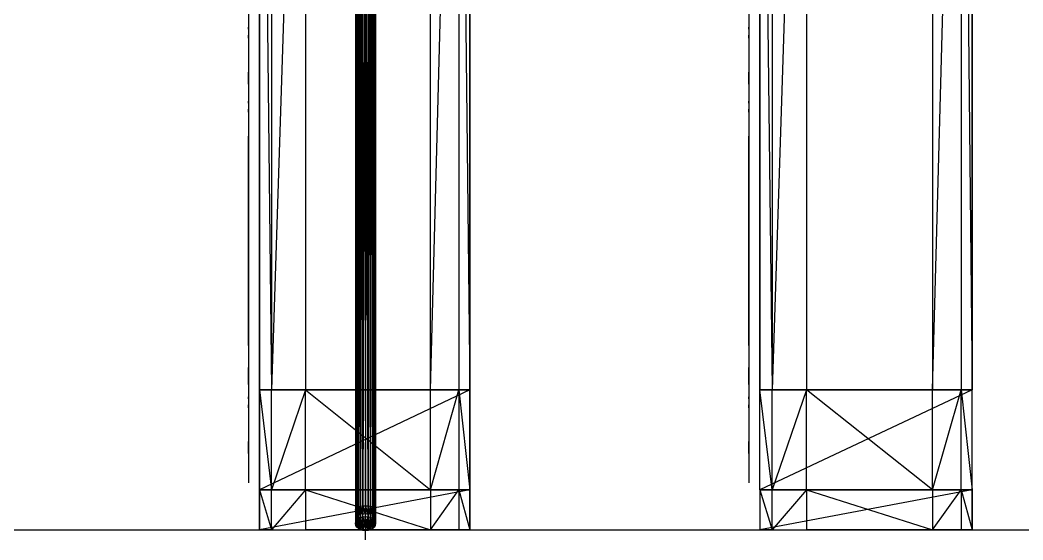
# Model space of a CAD drawing. Extents: x -41 to 47, y -35.8 to 51.3.
# Drawn here: x 7.66 to 12.67, y 40.05 to 42.64 of the extents above; entities that cross this region are included whole.
import ezdxf

# ---------------------------------------------------------------- set-up
doc = ezdxf.new("R2010")
doc.units = 0
doc.header["$MEASUREMENT"] = 0
doc.layers.add('PYDXF', color=8, linetype='CONTINUOUS')

msp = doc.modelspace()

# ---------------------------------------------------------------- linework, layer by layer
at = {"layer": 'PYDXF'}
for p, q in [((8.8578, 46.0954), (8.8578, 40.7954)), ((8.8578, 40.7954), (8.8578, 46.0954)), ((8.8578, 46.0954), (8.9183, 40.7954)), ((8.9183, 46.0954), (8.9183, 40.7954)), ((9.088, 46.0954), (8.9183, 40.7954)), ((9.088, 46.0954), (9.088, 40.7954)), ((9.7119, 40.7954), (9.7119, 46.0954)), ((9.7119, 40.7954), (9.853, 46.0954)), ((9.853, 46.0954), (9.9079, 40.7954)), ((9.853, 46.0954), (9.853, 40.7954)), ((9.9079, 46.0954), (9.9079, 40.7954)), ((9.9079, 40.7954), (9.9079, 46.0954)), ((11.3578, 40.7954), (11.3578, 46.0954)), ((11.3578, 46.0954), (11.4188, 40.7954)), ((11.3578, 46.0954), (11.3578, 40.7954)), ((11.5902, 46.0954), (11.4188, 40.7954)), ((11.4188, 46.0954), (11.4188, 40.7954)), ((11.5902, 46.0954), (11.5902, 40.7954)), ((12.22, 46.0954), (12.22, 40.7954)), ((12.22, 40.7954), (12.3625, 46.0954)), ((12.3625, 46.0954), (12.4179, 40.7954)), ((12.3625, 46.0954), (12.3625, 40.7954)), ((12.4179, 46.0954), (12.4179, 40.7954)), ((12.4179, 40.7954), (12.4179, 46.0954)), ((9.3445, 45.8457), (9.3445, 40.2057)), ((9.3445, 45.8457), (9.3525, 40.21)), ((9.3525, 40.21), (9.3525, 45.85)), ((9.3525, 45.85), (9.3628, 40.2133)), ((9.3628, 45.8533), (9.3628, 40.2133)), ((9.3628, 45.8533), (9.3749, 40.2154)), ((9.3749, 45.8554), (9.3878, 40.2161)), ((9.3749, 40.2154), (9.3749, 45.8554)), ((9.3878, 45.8561), (9.3878, 40.2161)), ((9.3878, 40.2161), (9.4008, 45.8554)), ((9.4008, 45.8554), (9.4008, 40.2154)), ((9.4008, 40.2154), (9.4128, 45.8533)), ((9.4128, 45.8533), (9.4128, 40.2133)), ((9.4128, 40.2133), (9.4232, 45.85)), ((9.4311, 40.2057), (9.4232, 45.85)), ((9.4232, 45.85), (9.4232, 40.21)), ((9.4311, 45.8457), (9.4361, 40.2007)), ((9.4311, 45.8457), (9.4311, 40.2057)), ((9.3378, 45.8354), (9.3395, 40.2007)), ((9.3378, 45.8354), (9.3378, 40.1954)), ((9.3395, 45.83), (9.3378, 40.1954)), ((9.3395, 45.8407), (9.3395, 40.2007)), ((9.3395, 45.8407), (9.3445, 40.2057)), ((9.3395, 45.83), (9.3395, 40.19)), ((9.3445, 45.825), (9.3395, 40.19)), ((9.3445, 45.825), (9.3445, 40.185)), ((9.3525, 45.8207), (9.3445, 40.185)), ((9.3525, 45.8207), (9.3525, 40.1807)), ((9.3628, 45.8174), (9.3525, 40.1807)), ((9.3628, 40.1774), (9.3628, 45.8174)), ((9.3749, 45.8154), (9.3628, 40.1774)), ((9.3749, 40.1754), (9.3749, 45.8154)), ((9.3878, 45.8147), (9.3749, 40.1754)), ((9.3878, 45.8354), (9.3878, 40.1954)), ((9.3878, 45.8147), (9.3878, 40.1747)), ((9.4008, 40.1754), (9.3878, 45.8147)), ((9.4008, 45.8154), (9.4008, 40.1754)), ((9.4128, 40.1774), (9.4008, 45.8154)), ((9.4128, 45.8174), (9.4128, 40.1774)), ((9.4232, 40.1807), (9.4128, 45.8174)), ((9.4311, 45.825), (9.4232, 40.1807)), ((9.4232, 40.1807), (9.4232, 45.8207)), ((9.4361, 45.83), (9.4311, 40.185)), ((9.4311, 45.825), (9.4311, 40.185)), ((9.4361, 45.8407), (9.4361, 40.2007)), ((9.4361, 45.8407), (9.4378, 40.1954)), ((9.4378, 45.8354), (9.4361, 40.19)), ((9.4361, 45.83), (9.4361, 40.19)), ((9.4378, 45.8354), (9.4378, 40.1954)), ((8.8025, 42.6704), (8.8025, 42.6054)), ((11.3025, 42.6704), (11.3025, 42.6054)), ((8.8025, 42.6106), (8.8025, 42.5956)), ((8.8025, 42.6054), (8.8025, 42.3254)), ((8.8025, 42.6054), (8.8025, 42.5506)), ((8.8025, 42.6054), (8.8025, 42.5956)), ((8.8025, 42.5956), (8.8025, 42.6054)), ((8.8025, 42.5956), (8.8025, 42.5656)), ((8.8025, 42.5956), (8.8025, 42.3354)), ((11.3025, 42.6106), (11.3025, 42.5956)), ((11.3025, 42.6054), (11.3025, 42.3254)), ((11.3025, 42.6054), (11.3025, 42.5506)), ((11.3025, 42.6054), (11.3025, 42.5956)), ((11.3025, 42.5956), (11.3025, 42.6054)), ((11.3025, 42.5956), (11.3025, 42.5656)), ((11.3025, 42.5956), (11.3025, 42.3354)), ((8.8025, 42.5643), (8.8025, 42.5656)), ((8.8025, 42.563), (8.8025, 42.5643)), ((8.8025, 42.5617), (8.8025, 42.563)), ((8.8025, 42.5604), (8.8025, 42.5617)), ((8.8025, 42.5591), (8.8025, 42.5604)), ((8.8025, 42.5579), (8.8025, 42.5591)), ((8.8025, 42.5566), (8.8025, 42.5579)), ((8.8025, 42.5554), (8.8025, 42.5566)), ((8.8025, 42.5542), (8.8025, 42.5554)), ((8.8025, 42.553), (8.8025, 42.5542)), ((8.8025, 42.5518), (8.8025, 42.553)), ((8.8025, 42.5506), (8.8025, 42.5518)), ((8.8025, 42.5506), (8.8025, 42.3804)), ((11.3025, 42.5643), (11.3025, 42.5656)), ((11.3025, 42.563), (11.3025, 42.5643)), ((11.3025, 42.5617), (11.3025, 42.563)), ((11.3025, 42.5604), (11.3025, 42.5617)), ((11.3025, 42.5591), (11.3025, 42.5604)), ((11.3025, 42.5579), (11.3025, 42.5591)), ((11.3025, 42.5566), (11.3025, 42.5579)), ((11.3025, 42.5554), (11.3025, 42.5566)), ((11.3025, 42.5542), (11.3025, 42.5554)), ((11.3025, 42.553), (11.3025, 42.5542)), ((11.3025, 42.5518), (11.3025, 42.553)), ((11.3025, 42.5506), (11.3025, 42.5518)), ((11.3025, 42.5506), (11.3025, 42.3804)), ((8.8025, 42.3792), (8.8025, 42.3804)), ((8.8025, 42.3804), (8.8025, 42.3254)), ((8.8025, 42.378), (8.8025, 42.3792)), ((8.8025, 42.3768), (8.8025, 42.378)), ((8.8025, 42.3756), (8.8025, 42.3768)), ((8.8025, 42.3744), (8.8025, 42.3756)), ((8.8025, 42.3731), (8.8025, 42.3744)), ((8.8025, 42.3719), (8.8025, 42.3731)), ((8.8025, 42.3706), (8.8025, 42.3719)), ((8.8025, 42.3693), (8.8025, 42.3706)), ((8.8025, 42.368), (8.8025, 42.3693)), ((8.8025, 42.3667), (8.8025, 42.368)), ((8.8025, 42.3654), (8.8025, 42.3667)), ((8.8025, 42.3354), (8.8025, 42.3654)), ((8.8025, 42.3354), (8.8025, 42.3204)), ((8.8025, 42.3204), (8.8025, 42.3354)), ((8.8025, 42.3354), (8.8025, 42.3254)), ((11.3025, 42.3792), (11.3025, 42.3804)), ((11.3025, 42.3804), (11.3025, 42.3254)), ((11.3025, 42.378), (11.3025, 42.3792)), ((11.3025, 42.3768), (11.3025, 42.378)), ((11.3025, 42.3756), (11.3025, 42.3768)), ((11.3025, 42.3744), (11.3025, 42.3756)), ((11.3025, 42.3731), (11.3025, 42.3744)), ((11.3025, 42.3719), (11.3025, 42.3731)), ((11.3025, 42.3706), (11.3025, 42.3719)), ((11.3025, 42.3693), (11.3025, 42.3706)), ((11.3025, 42.368), (11.3025, 42.3693)), ((11.3025, 42.3667), (11.3025, 42.368)), ((11.3025, 42.3654), (11.3025, 42.3667)), ((11.3025, 42.3354), (11.3025, 42.3654)), ((11.3025, 42.3354), (11.3025, 42.3204)), ((11.3025, 42.3204), (11.3025, 42.3354)), ((11.3025, 42.3354), (11.3025, 42.3254)), ((8.8025, 42.3254), (8.8025, 42.2354)), ((11.3025, 42.3254), (11.3025, 42.2354)), ((8.8025, 42.2404), (8.8025, 42.2254)), ((8.8025, 42.2354), (8.8025, 42.1804)), ((8.8025, 42.2354), (8.8025, 42.2254)), ((8.8025, 42.2254), (8.8025, 42.2354)), ((11.3025, 42.2404), (11.3025, 42.2254)), ((11.3025, 42.2354), (11.3025, 42.1804)), ((11.3025, 42.2354), (11.3025, 42.2254)), ((11.3025, 42.2254), (11.3025, 42.2354)), ((8.8025, 42.2254), (8.8025, 42.1954)), ((8.8025, 42.2254), (8.8025, 42.0613)), ((8.8025, 42.194), (8.8025, 42.1954)), ((8.8025, 42.1927), (8.8025, 42.194)), ((8.8025, 42.1914), (8.8025, 42.1927)), ((8.8025, 42.1901), (8.8025, 42.1914)), ((8.8025, 42.1889), (8.8025, 42.1901)), ((8.8025, 42.1876), (8.8025, 42.1889)), ((8.8025, 42.1864), (8.8025, 42.1876)), ((8.8025, 42.1851), (8.8025, 42.1864)), ((8.8025, 42.1839), (8.8025, 42.1851)), ((11.3025, 42.2254), (11.3025, 42.1954)), ((11.3025, 42.2254), (11.3025, 42.0613)), ((11.3025, 42.194), (11.3025, 42.1954)), ((11.3025, 42.1927), (11.3025, 42.194)), ((11.3025, 42.1914), (11.3025, 42.1927)), ((11.3025, 42.1901), (11.3025, 42.1914)), ((11.3025, 42.1889), (11.3025, 42.1901)), ((11.3025, 42.1876), (11.3025, 42.1889)), ((11.3025, 42.1864), (11.3025, 42.1876)), ((11.3025, 42.1851), (11.3025, 42.1864)), ((11.3025, 42.1839), (11.3025, 42.1851)), ((8.8025, 42.1827), (8.8025, 42.1839)), ((8.8025, 42.1815), (8.8025, 42.1827)), ((8.8025, 42.1804), (8.8025, 42.1815)), ((8.8025, 42.1804), (8.8025, 41.0164)), ((8.8025, 42.1804), (8.8025, 42.0613)), ((11.3025, 42.1827), (11.3025, 42.1839)), ((11.3025, 42.1815), (11.3025, 42.1827)), ((11.3025, 42.1804), (11.3025, 42.1815)), ((11.3025, 42.1804), (11.3025, 41.0164)), ((11.3025, 42.1804), (11.3025, 42.0613)), ((8.8025, 41.0164), (8.8025, 42.0613)), ((8.8025, 42.0613), (8.8025, 41.0164)), ((11.3025, 41.0164), (11.3025, 42.0613)), ((11.3025, 42.0613), (11.3025, 41.0164)), ((8.8025, 41.0164), (8.8025, 40.9054)), ((8.8025, 41.0164), (8.8025, 40.8604)), ((11.3025, 41.0164), (11.3025, 40.9054)), ((11.3025, 41.0164), (11.3025, 40.8604)), ((8.8025, 40.9042), (8.8025, 40.9054)), ((8.8025, 40.9054), (8.8025, 40.8504)), ((8.8025, 40.903), (8.8025, 40.9042)), ((8.8025, 40.9018), (8.8025, 40.903)), ((8.8025, 40.9006), (8.8025, 40.9018)), ((8.8025, 40.8994), (8.8025, 40.9006)), ((8.8025, 40.8981), (8.8025, 40.8994)), ((8.8025, 40.8969), (8.8025, 40.8981)), ((8.8025, 40.8956), (8.8025, 40.8969)), ((8.8025, 40.8943), (8.8025, 40.8956)), ((8.8025, 40.893), (8.8025, 40.8943)), ((8.8025, 40.8917), (8.8025, 40.893)), ((8.8025, 40.8904), (8.8025, 40.8917)), ((8.8025, 40.8604), (8.8025, 40.8904)), ((11.3025, 40.9042), (11.3025, 40.9054)), ((11.3025, 40.9054), (11.3025, 40.8504)), ((11.3025, 40.903), (11.3025, 40.9042)), ((11.3025, 40.9018), (11.3025, 40.903)), ((11.3025, 40.9006), (11.3025, 40.9018)), ((11.3025, 40.8994), (11.3025, 40.9006)), ((11.3025, 40.8981), (11.3025, 40.8994)), ((11.3025, 40.8969), (11.3025, 40.8981)), ((11.3025, 40.8956), (11.3025, 40.8969)), ((11.3025, 40.8943), (11.3025, 40.8956)), ((11.3025, 40.893), (11.3025, 40.8943)), ((11.3025, 40.8917), (11.3025, 40.893)), ((11.3025, 40.8904), (11.3025, 40.8917)), ((11.3025, 40.8604), (11.3025, 40.8904)), ((8.8025, 40.8604), (8.8025, 40.8504)), ((8.8025, 40.8219), (8.8025, 40.8604)), ((8.8025, 40.8604), (8.8025, 40.8219)), ((8.8025, 40.8504), (8.8025, 40.7604)), ((11.3025, 40.8604), (11.3025, 40.8504)), ((11.3025, 40.8219), (11.3025, 40.8604)), ((11.3025, 40.8604), (11.3025, 40.8219)), ((11.3025, 40.8504), (11.3025, 40.7604)), ((8.8578, 40.7954), (8.9183, 40.7954)), ((9.9079, 40.7954), (8.8578, 40.7954)), ((8.8578, 40.2954), (8.8578, 40.7954)), ((8.8578, 40.7954), (8.8578, 40.2954)), ((8.9183, 40.7954), (8.8578, 40.7954)), ((8.8578, 40.7954), (8.9183, 40.2954)), ((9.9079, 40.7954), (8.8578, 40.2954)), ((9.9079, 40.7954), (8.9183, 40.7954)), ((9.088, 40.7954), (8.9183, 40.7954)), ((9.088, 40.7954), (8.9183, 40.2954)), ((8.9183, 40.2954), (8.9183, 40.7954)), ((8.9183, 40.7954), (9.088, 40.7954)), ((9.7119, 40.7954), (9.088, 40.7954)), ((9.088, 40.2954), (9.088, 40.7954)), ((9.088, 40.7954), (9.7119, 40.7954)), ((9.088, 40.7954), (9.7119, 40.2954)), ((9.9079, 40.7954), (9.088, 40.7954)), ((9.7119, 40.7954), (9.853, 40.7954)), ((9.7119, 40.2954), (9.7119, 40.7954)), ((9.7119, 40.2954), (9.853, 40.7954)), ((9.9079, 40.7954), (9.7119, 40.7954)), ((9.9079, 40.7954), (9.853, 40.7954)), ((9.853, 40.7954), (9.9079, 40.7954)), ((9.853, 40.7954), (9.853, 40.2954)), ((9.853, 40.7954), (9.9079, 40.2954)), ((9.9079, 40.7954), (9.9079, 40.2954)), ((9.9079, 40.2954), (9.9079, 40.7954)), ((11.3578, 40.7954), (12.4179, 40.7954)), ((11.3578, 40.2954), (11.3578, 40.7954)), ((12.4179, 40.7954), (11.3578, 40.7954)), ((11.4188, 40.7954), (11.3578, 40.7954)), ((11.4188, 40.2954), (11.3578, 40.7954)), ((12.4178, 40.7954), (11.3578, 40.2954)), ((11.4188, 40.7954), (11.5902, 40.7954)), ((11.4188, 40.2954), (11.4188, 40.7954)), ((12.4179, 40.7954), (11.4188, 40.7954)), ((11.5902, 40.7954), (11.4188, 40.7954)), ((11.5902, 40.7954), (11.4188, 40.2954)), ((11.5902, 40.7954), (12.22, 40.7954)), ((12.4179, 40.7954), (11.5902, 40.7954)), ((12.22, 40.2954), (11.5902, 40.7954)), ((11.5902, 40.2954), (11.5902, 40.7954)), ((12.22, 40.7954), (12.3625, 40.7954)), ((12.22, 40.2954), (12.22, 40.7954)), ((12.4179, 40.7954), (12.22, 40.7954)), ((12.22, 40.2954), (12.3624, 40.7954)), ((12.3624, 40.2954), (12.3624, 40.7954)), ((12.3624, 40.7954), (12.4178, 40.2954)), ((12.3625, 40.7954), (12.4179, 40.7954)), ((12.4179, 40.7954), (12.3625, 40.7954)), ((12.4178, 40.2954), (12.4178, 40.7954)), ((8.8025, 40.7654), (8.8025, 40.7504)), ((8.8025, 40.7604), (8.8025, 40.4804)), ((8.8025, 40.7604), (8.8025, 40.7054)), ((8.8025, 40.7604), (8.8025, 40.7504)), ((8.8025, 40.7504), (8.8025, 40.7604)), ((8.8025, 40.7504), (8.8025, 40.4914)), ((8.8025, 40.7504), (8.8025, 40.7204)), ((11.3025, 40.7654), (11.3025, 40.7504)), ((11.3025, 40.7604), (11.3025, 40.4804)), ((11.3025, 40.7604), (11.3025, 40.7054)), ((11.3025, 40.7604), (11.3025, 40.7504)), ((11.3025, 40.7504), (11.3025, 40.7604)), ((11.3025, 40.7504), (11.3025, 40.4914)), ((11.3025, 40.7504), (11.3025, 40.7204)), ((8.8025, 40.719), (8.8025, 40.7204)), ((8.8025, 40.7177), (8.8025, 40.719)), ((8.8025, 40.7164), (8.8025, 40.7177)), ((8.8025, 40.7151), (8.8025, 40.7164)), ((8.8025, 40.7139), (8.8025, 40.7151)), ((8.8025, 40.7126), (8.8025, 40.7139)), ((8.8025, 40.7114), (8.8025, 40.7126)), ((8.8025, 40.7101), (8.8025, 40.7114)), ((8.8025, 40.7089), (8.8025, 40.7101)), ((8.8025, 40.7077), (8.8025, 40.7089)), ((8.8025, 40.7065), (8.8025, 40.7077)), ((8.8025, 40.7054), (8.8025, 40.7065)), ((8.8025, 40.7054), (8.8025, 40.5364)), ((11.3025, 40.719), (11.3025, 40.7204)), ((11.3025, 40.7177), (11.3025, 40.719)), ((11.3025, 40.7164), (11.3025, 40.7177)), ((11.3025, 40.7151), (11.3025, 40.7164)), ((11.3025, 40.7139), (11.3025, 40.7151)), ((11.3025, 40.7126), (11.3025, 40.7139)), ((11.3025, 40.7114), (11.3025, 40.7126)), ((11.3025, 40.7101), (11.3025, 40.7114)), ((11.3025, 40.7089), (11.3025, 40.7101)), ((11.3025, 40.7077), (11.3025, 40.7089)), ((11.3025, 40.7065), (11.3025, 40.7077)), ((11.3025, 40.7054), (11.3025, 40.7065)), ((11.3025, 40.7054), (11.3025, 40.5364)), ((8.8025, 40.5352), (8.8025, 40.5364)), ((8.8025, 40.5364), (8.8025, 40.4804)), ((8.8025, 40.534), (8.8025, 40.5352)), ((8.8025, 40.5328), (8.8025, 40.534)), ((8.8025, 40.5316), (8.8025, 40.5328)), ((8.8025, 40.5304), (8.8025, 40.5316)), ((11.3025, 40.5352), (11.3025, 40.5364)), ((11.3025, 40.5364), (11.3025, 40.4804)), ((11.3025, 40.534), (11.3025, 40.5352)), ((11.3025, 40.5328), (11.3025, 40.534)), ((11.3025, 40.5316), (11.3025, 40.5328)), ((11.3025, 40.5304), (11.3025, 40.5316)), ((8.8025, 40.5291), (8.8025, 40.5304)), ((8.8025, 40.5279), (8.8025, 40.5291)), ((8.8025, 40.5266), (8.8025, 40.5279)), ((8.8025, 40.5253), (8.8025, 40.5266)), ((8.8025, 40.524), (8.8025, 40.5253)), ((8.8025, 40.5227), (8.8025, 40.524)), ((8.8025, 40.5214), (8.8025, 40.5227)), ((8.8025, 40.4914), (8.8025, 40.5214)), ((8.8025, 40.4764), (8.8025, 40.4914)), ((8.8025, 40.4914), (8.8025, 40.4764)), ((8.8025, 40.4804), (8.8025, 40.4914)), ((8.8025, 40.4914), (8.8025, 40.4804)), ((11.3025, 40.5291), (11.3025, 40.5304)), ((11.3025, 40.5279), (11.3025, 40.5291)), ((11.3025, 40.5266), (11.3025, 40.5279)), ((11.3025, 40.5253), (11.3025, 40.5266)), ((11.3025, 40.524), (11.3025, 40.5253)), ((11.3025, 40.5227), (11.3025, 40.524)), ((11.3025, 40.5214), (11.3025, 40.5227)), ((11.3025, 40.4914), (11.3025, 40.5214)), ((11.3025, 40.4764), (11.3025, 40.4914)), ((11.3025, 40.4914), (11.3025, 40.4764)), ((11.3025, 40.4804), (11.3025, 40.4914)), ((11.3025, 40.4914), (11.3025, 40.4804)), ((8.8025, 40.4804), (8.8025, 40.3304)), ((11.3025, 40.4804), (11.3025, 40.3304)), ((8.8578, 40.2954), (8.9183, 40.2954)), ((8.8578, 40.0954), (8.8578, 40.2954)), ((8.8578, 40.2954), (8.8578, 40.0954)), ((9.9079, 40.2954), (8.8578, 40.2954)), ((8.8578, 40.2954), (8.9183, 40.0954)), ((8.8578, 40.2954), (9.9079, 40.2954)), ((9.9079, 40.2954), (8.8578, 40.0954)), ((8.9183, 40.2954), (9.088, 40.2954)), ((9.9079, 40.2954), (8.9183, 40.2954)), ((9.088, 40.2954), (8.9183, 40.0954)), ((8.9183, 40.0954), (8.9183, 40.2954)), ((9.088, 40.2954), (9.7119, 40.2954)), ((9.088, 40.2954), (9.088, 40.0954)), ((9.088, 40.2954), (9.7119, 40.0954)), ((9.9079, 40.2954), (9.088, 40.2954)), ((9.7119, 40.2954), (9.853, 40.2954)), ((9.7119, 40.0954), (9.853, 40.2954)), ((9.7119, 40.2954), (9.7119, 40.0954)), ((9.9079, 40.2954), (9.7119, 40.2954)), ((9.9079, 40.2954), (9.853, 40.2954)), ((9.853, 40.2954), (9.853, 40.0954)), ((9.853, 40.2954), (9.9079, 40.0954)), ((9.9079, 40.2954), (9.9079, 40.0954)), ((9.9079, 40.0954), (9.9079, 40.2954)), ((12.4178, 40.2954), (11.3578, 40.2954)), ((11.3578, 40.2954), (11.3578, 40.0954)), ((12.4178, 40.2954), (11.3578, 40.0954)), ((11.3578, 40.2954), (12.4178, 40.2954)), ((11.4188, 40.2954), (11.3578, 40.2954)), ((11.3578, 40.2954), (11.4188, 40.0954)), ((11.5902, 40.2954), (11.4188, 40.2954)), ((11.4188, 40.0954), (11.4188, 40.2954)), ((12.4178, 40.2954), (11.4188, 40.2954)), ((11.5902, 40.2954), (11.4188, 40.0954)), ((11.5902, 40.2954), (12.22, 40.2954)), ((11.5902, 40.2954), (11.5902, 40.0954)), ((12.4178, 40.2954), (11.5902, 40.2954)), ((11.5902, 40.2954), (12.22, 40.0954)), ((12.22, 40.2954), (12.22, 40.0954)), ((12.4178, 40.2954), (12.22, 40.2954)), ((12.22, 40.0954), (12.3624, 40.2954)), ((12.3624, 40.2954), (12.22, 40.2954)), ((12.3624, 40.2954), (12.4178, 40.2954)), ((12.4178, 40.2954), (12.3624, 40.2954)), ((12.3624, 40.2954), (12.4178, 40.0954)), ((12.3624, 40.2954), (12.3624, 40.0954)), ((12.4178, 40.2954), (12.4178, 40.0954)), ((12.4178, 40.0954), (12.4178, 40.2954)), ((9.3395, 40.2007), (9.3378, 40.127)), ((9.3378, 40.1954), (9.3395, 40.2007)), ((9.3378, 40.1954), (9.3395, 40.1179)), ((9.3395, 40.19), (9.3378, 40.1954)), ((9.3378, 40.1954), (9.3378, 40.127)), ((9.3445, 40.2057), (9.3395, 40.1362)), ((9.3395, 40.2007), (9.3445, 40.2057)), ((9.3395, 40.2007), (9.3395, 40.1362)), ((9.3395, 40.19), (9.3445, 40.1094)), ((9.3395, 40.19), (9.3395, 40.1179)), ((9.3445, 40.185), (9.3395, 40.19)), ((9.3445, 40.2057), (9.3525, 40.21)), ((9.3445, 40.1447), (9.3525, 40.21)), ((9.3445, 40.2057), (9.3445, 40.1447)), ((9.3525, 40.1807), (9.3445, 40.185)), ((9.3445, 40.185), (9.3525, 40.102)), ((9.3445, 40.185), (9.3445, 40.1094)), ((9.3525, 40.21), (9.3628, 40.2133)), ((9.3525, 40.152), (9.3628, 40.2133)), ((9.3525, 40.21), (9.3525, 40.152)), ((9.3628, 40.1774), (9.3525, 40.1807)), ((9.3525, 40.1807), (9.3525, 40.102)), ((9.3628, 40.0964), (9.3525, 40.1807)), ((9.3628, 40.2133), (9.3749, 40.2154)), ((9.3628, 40.2133), (9.3749, 40.1612)), ((9.3628, 40.2133), (9.3628, 40.1577)), ((9.3749, 40.2154), (9.3878, 40.2161)), ((9.3749, 40.2154), (9.3878, 40.1624)), ((9.3749, 40.1612), (9.3749, 40.2154)), ((9.3878, 40.2161), (9.4008, 40.2154)), ((9.3878, 40.2161), (9.4008, 40.1612)), ((9.3878, 40.1624), (9.3878, 40.2161)), ((9.3878, 40.0454), (9.3878, 40.1954)), ((9.4008, 40.2154), (9.4128, 40.2133)), ((9.4008, 40.2154), (9.4008, 40.1612)), ((9.4008, 40.2154), (9.4128, 40.1577)), ((9.4128, 40.2133), (9.4232, 40.21)), ((9.4128, 40.2133), (9.4128, 40.1577)), ((9.4128, 40.2133), (9.4232, 40.152)), ((9.4232, 40.1807), (9.4128, 40.1774)), ((9.4232, 40.1807), (9.4128, 40.0964)), ((9.4311, 40.2057), (9.4232, 40.21)), ((9.4311, 40.1447), (9.4232, 40.21)), ((9.4232, 40.21), (9.4232, 40.152)), ((9.4311, 40.185), (9.4232, 40.1807)), ((9.4311, 40.185), (9.4232, 40.102)), ((9.4232, 40.1807), (9.4232, 40.102)), ((9.4361, 40.2007), (9.4311, 40.2057)), ((9.4311, 40.2057), (9.4361, 40.1362)), ((9.4311, 40.2057), (9.4311, 40.1447)), ((9.4361, 40.19), (9.4311, 40.1094)), ((9.4361, 40.19), (9.4311, 40.185)), ((9.4311, 40.185), (9.4311, 40.1094)), ((9.4361, 40.2007), (9.4378, 40.1954)), ((9.4361, 40.2007), (9.4361, 40.1362)), ((9.4361, 40.2007), (9.4378, 40.127)), ((9.4378, 40.1954), (9.4361, 40.19)), ((9.4378, 40.1954), (9.4361, 40.1179)), ((9.4361, 40.19), (9.4361, 40.1179)), ((9.4378, 40.1954), (9.4378, 40.127)), ((9.3378, 40.127), (9.3395, 40.1362)), ((9.3395, 40.1362), (9.3445, 40.1447)), ((9.3395, 40.1362), (9.3445, 40.1094)), ((9.3395, 40.1362), (9.3395, 40.1179)), ((9.3445, 40.1447), (9.3525, 40.152)), ((9.3525, 40.102), (9.3445, 40.1447)), ((9.3445, 40.1447), (9.3445, 40.1094)), ((9.3525, 40.152), (9.3628, 40.1577)), ((9.3525, 40.102), (9.3525, 40.152)), ((9.3525, 40.152), (9.3628, 40.0964)), ((9.3749, 40.1754), (9.3628, 40.1774)), ((9.3628, 40.0964), (9.3628, 40.1774)), ((9.3749, 40.1754), (9.3628, 40.0964)), ((9.3628, 40.1577), (9.3749, 40.1612)), ((9.3749, 40.0929), (9.3628, 40.1577)), ((9.3628, 40.1577), (9.3628, 40.0964)), ((9.3878, 40.1747), (9.3749, 40.1754)), ((9.3749, 40.0929), (9.3749, 40.1754)), ((9.3878, 40.1747), (9.3749, 40.0929)), ((9.3749, 40.1612), (9.3878, 40.1624)), ((9.3749, 40.0929), (9.3749, 40.1612)), ((9.3749, 40.1612), (9.3878, 40.0917)), ((9.4008, 40.1754), (9.3878, 40.1747)), ((9.4008, 40.1754), (9.3878, 40.0917)), ((9.3878, 40.0917), (9.3878, 40.1747)), ((9.3878, 40.1624), (9.4008, 40.1612)), ((9.4008, 40.0929), (9.3878, 40.1624)), ((9.3878, 40.1624), (9.3878, 40.0917)), ((9.4128, 40.1774), (9.4008, 40.1754)), ((9.4128, 40.1774), (9.4008, 40.0929)), ((9.4008, 40.0929), (9.4008, 40.1754)), ((9.4008, 40.1612), (9.4128, 40.1577)), ((9.4128, 40.0964), (9.4008, 40.1612)), ((9.4008, 40.0929), (9.4008, 40.1612)), ((9.4128, 40.1774), (9.4128, 40.0964)), ((9.4128, 40.1577), (9.4232, 40.152)), ((9.4232, 40.102), (9.4128, 40.1577)), ((9.4128, 40.1577), (9.4128, 40.0964)), ((9.4311, 40.1447), (9.4232, 40.152)), ((9.4232, 40.102), (9.4232, 40.152)), ((9.4232, 40.152), (9.4311, 40.1094)), ((9.4361, 40.1362), (9.4311, 40.1447)), ((9.4311, 40.1447), (9.4361, 40.1179)), ((9.4311, 40.1094), (9.4311, 40.1447)), ((9.4361, 40.1362), (9.4378, 40.127)), ((9.4361, 40.1179), (9.4361, 40.1362)), ((8.9183, 40.0954), (8.8578, 40.0954)), ((8.8578, 40.0954), (9.9079, 40.0954)), ((8.9183, 40.0954), (9.088, 40.0954)), ((8.9183, 40.0954), (9.9079, 40.0954)), ((9.7119, 40.0954), (9.088, 40.0954)), ((9.9079, 40.0954), (9.088, 40.0954)), ((9.3395, 40.1179), (9.3378, 40.127)), ((9.3445, 40.1094), (9.3395, 40.1179)), ((9.3525, 40.102), (9.3445, 40.1094)), ((9.3628, 40.0964), (9.3525, 40.102)), ((9.3749, 40.0929), (9.3628, 40.0964)), ((9.3878, 40.0917), (9.3749, 40.0929)), ((9.4008, 40.0929), (9.3878, 40.0917)), ((9.4128, 40.0964), (9.4008, 40.0929)), ((9.4232, 40.102), (9.4128, 40.0964)), ((9.4311, 40.1094), (9.4232, 40.102)), ((9.4361, 40.1179), (9.4311, 40.1094)), ((9.4378, 40.127), (9.4361, 40.1179)), ((9.7119, 40.0954), (9.853, 40.0954)), ((9.9079, 40.0954), (9.7119, 40.0954)), ((9.9079, 40.0954), (9.853, 40.0954)), ((11.4188, 40.0954), (11.3578, 40.0954)), ((11.3578, 40.0954), (12.4178, 40.0954)), ((11.4188, 40.0954), (12.4178, 40.0954)), ((11.4188, 40.0954), (11.5902, 40.0954)), ((11.5902, 40.0954), (12.22, 40.0954)), ((12.4178, 40.0954), (11.5902, 40.0954)), ((12.4178, 40.0954), (12.22, 40.0954)), ((12.22, 40.0954), (12.3624, 40.0954)), ((12.3624, 40.0954), (12.4178, 40.0954)), ((12.4178, 40.0954), (12.3624, 40.0954))]:
    msp.add_line(p, q, dxfattribs=at)
at = {"layer": 'PYDXF', "linetype": 'ByBlock'}
msp.add_line((-40.0335, 40.0954), (45.3585, 40.0954), dxfattribs=at)

doc.saveas('drawing.dxf')
